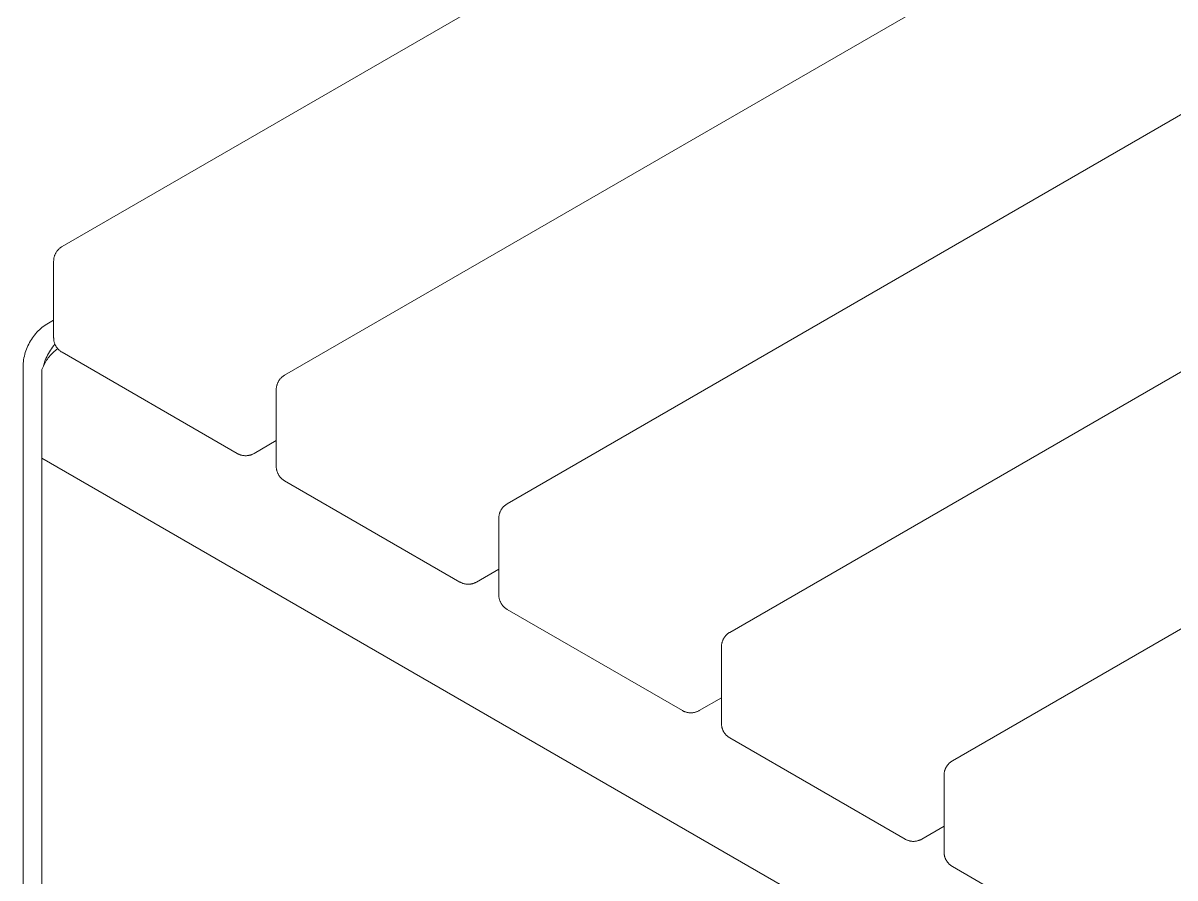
# Model space of a CAD drawing. Header units: millimetres. Extents: x -402 to 3954, y -41 to 3282.
# Drawn here: x 2836.9 to 3059.4, y 1520.5 to 1685.6 of the extents above; entities that cross this region are included whole.
import ezdxf

# ---------------------------------------------------------------- set-up
doc = ezdxf.new("R2010")
doc.units = ezdxf.units.MM
doc.layers.add('ZANO_R', color=7, linetype='Continuous', lineweight=0)

msp = doc.modelspace()

# ---------------------------------------------------------------- linework, layer by layer
at = {"layer": 'ZANO_R'}
for p, q in [((2844.43, 1642.4), (3045.7, 1758.6)), ((2887.43, 1617.57), (3088.7, 1733.78)), ((2930.43, 1592.75), (3131.7, 1708.95)), ((2973.43, 1567.92), (3174.7, 1684.13)), ((3016.43, 1543.1), (3217.7, 1659.3)), ((2844.16, 1642.22), (2844.25, 1642.28)), ((2844.25, 1642.28), (2844.34, 1642.34)), ((2844.34, 1642.34), (2844.43, 1642.4)), ((2842.83, 1639.93), (2842.84, 1640.03)), ((2842.84, 1640.03), (2842.86, 1640.14)), ((2842.86, 1640.14), (2842.88, 1640.25)), ((2842.88, 1640.25), (2842.9, 1640.36)), ((2842.9, 1640.36), (2842.93, 1640.46)), ((2842.93, 1640.46), (2842.96, 1640.57)), ((2842.96, 1640.57), (2843, 1640.67)), ((2843, 1640.67), (2843.03, 1640.77)), ((2843.03, 1640.77), (2843.08, 1640.87)), ((2843.08, 1640.87), (2843.12, 1640.97)), ((2843.12, 1640.97), (2843.17, 1641.07)), ((2843.17, 1641.07), (2843.22, 1641.17)), ((2843.22, 1641.17), (2843.27, 1641.26)), ((2843.27, 1641.26), (2843.33, 1641.36)), ((2843.33, 1641.36), (2843.39, 1641.45)), ((2843.39, 1641.45), (2843.46, 1641.53)), ((2843.46, 1641.53), (2843.52, 1641.62)), ((2843.52, 1641.62), (2843.59, 1641.71)), ((2843.59, 1641.71), (2843.67, 1641.79)), ((2843.67, 1641.79), (2843.74, 1641.87)), ((2843.74, 1641.87), (2843.82, 1641.94)), ((2843.82, 1641.94), (2843.9, 1642.02)), ((2843.9, 1642.02), (2843.98, 1642.09)), ((2843.98, 1642.09), (2844.07, 1642.16)), ((2844.07, 1642.16), (2844.16, 1642.22)), ((2842.81, 1639.6), (2842.82, 1639.71)), ((2842.81, 1624.81), (2842.81, 1639.6)), ((2842.82, 1639.82), (2842.83, 1639.93)), ((2842.82, 1639.71), (2842.82, 1639.82)), ((2840.62, 1626.83), (2840.35, 1626.6)), ((2840.9, 1627.05), (2840.62, 1626.83)), ((2841.18, 1627.25), (2840.9, 1627.05)), ((2841.47, 1627.45), (2841.18, 1627.25)), ((2841.47, 1627.45), (2842.81, 1628.22)), ((2838.51, 1624.48), (2838.33, 1624.19)), ((2838.71, 1624.78), (2838.51, 1624.48)), ((2838.92, 1625.06), (2838.71, 1624.78)), ((2839.13, 1625.34), (2838.92, 1625.06)), ((2839.36, 1625.61), (2839.13, 1625.34)), ((2839.59, 1625.87), (2839.36, 1625.61)), ((2839.84, 1626.12), (2839.59, 1625.87)), ((2840.09, 1626.37), (2839.84, 1626.12)), ((2840.35, 1626.6), (2840.09, 1626.37)), ((2842.82, 1624.7), (2842.81, 1624.81)), ((2842.82, 1624.59), (2842.82, 1624.7)), ((2842.83, 1624.48), (2842.82, 1624.59)), ((2842.84, 1624.37), (2842.83, 1624.48)), ((2837.44, 1622.28), (2837.33, 1621.94)), ((2837.56, 1622.61), (2837.44, 1622.28)), ((2837.69, 1622.93), (2837.56, 1622.61)), ((2837.83, 1623.26), (2837.69, 1622.93)), ((2837.99, 1623.57), (2837.83, 1623.26)), ((2838.15, 1623.88), (2837.99, 1623.57)), ((2838.33, 1624.19), (2838.15, 1623.88)), ((2841.99, 1622.09), (2842.19, 1622.4)), ((2842.19, 1622.4), (2842.39, 1622.7)), ((2842.39, 1622.7), (2842.6, 1623)), ((2842.6, 1623), (2842.83, 1623.29)), ((2842.83, 1623.29), (2843.06, 1623.57)), ((2842.86, 1624.26), (2842.84, 1624.37)), ((2842.88, 1624.16), (2842.86, 1624.26)), ((2842.9, 1624.05), (2842.88, 1624.16)), ((2842.93, 1623.94), (2842.9, 1624.05)), ((2842.96, 1623.84), (2842.93, 1623.94)), ((2843.16, 1622.34), (2842.94, 1622.16)), ((2843, 1623.74), (2842.96, 1623.84)), ((2843.03, 1623.63), (2843, 1623.74)), ((2843.08, 1623.53), (2843.03, 1623.63)), ((2843.12, 1623.43), (2843.08, 1623.53)), ((2843.17, 1623.34), (2843.12, 1623.43)), ((2843.38, 1622.52), (2843.16, 1622.34)), ((2843.22, 1623.24), (2843.17, 1623.34)), ((2843.27, 1623.14), (2843.22, 1623.24)), ((2843.33, 1623.05), (2843.27, 1623.14)), ((2843.39, 1622.96), (2843.33, 1623.05)), ((2843.61, 1622.69), (2843.38, 1622.52)), ((2843.46, 1622.87), (2843.39, 1622.96)), ((2843.52, 1622.79), (2843.46, 1622.87)), ((2843.59, 1622.7), (2843.52, 1622.79)), ((2843.67, 1622.62), (2843.59, 1622.7)), ((2843.74, 1622.54), (2843.67, 1622.62)), ((2843.82, 1622.46), (2843.74, 1622.54)), ((2843.9, 1622.39), (2843.82, 1622.46)), ((2843.98, 1622.32), (2843.9, 1622.39)), ((2844.07, 1622.25), (2843.98, 1622.32)), ((2844.16, 1622.19), (2844.07, 1622.25)), ((2836.96, 1620.23), (2836.92, 1619.88)), ((2837.01, 1620.57), (2836.96, 1620.23)), ((2837.07, 1620.92), (2837.01, 1620.57)), ((2837.15, 1621.26), (2837.07, 1620.92)), ((2837.23, 1621.61), (2837.15, 1621.26)), ((2837.33, 1621.94), (2837.23, 1621.61)), ((2840.95, 1619.76), (2841.06, 1620.1)), ((2841.06, 1620.1), (2841.19, 1620.45)), ((2841.3, 1620.21), (2841.15, 1619.97)), ((2841.19, 1620.45), (2841.33, 1620.78)), ((2841.45, 1620.45), (2841.3, 1620.21)), ((2841.33, 1620.78), (2841.48, 1621.12)), ((2841.61, 1620.69), (2841.45, 1620.45)), ((2841.48, 1621.12), (2841.64, 1621.45)), ((2841.78, 1620.92), (2841.61, 1620.69)), ((2841.64, 1621.45), (2841.81, 1621.77)), ((2841.95, 1621.14), (2841.78, 1620.92)), ((2841.81, 1621.77), (2841.99, 1622.09)), ((2842.14, 1621.36), (2841.95, 1621.14)), ((2842.33, 1621.57), (2842.14, 1621.36)), ((2842.52, 1621.77), (2842.33, 1621.57)), ((2842.73, 1621.97), (2842.52, 1621.77)), ((2842.94, 1622.16), (2842.73, 1621.97)), ((2844.25, 1622.12), (2844.16, 1622.19)), ((2844.34, 1622.06), (2844.25, 1622.12)), ((2844.43, 1622.01), (2844.34, 1622.06)), ((2878.28, 1602.46), (2844.43, 1622.01)), ((2836.92, 1619.88), (2836.9, 1619.53)), ((2836.9, 1411.41), (2836.9, 1619.53)), ((2840.66, 1618.95), (2840.56, 1618.68)), ((2840.56, 1618.68), (2840.56, 1601.57)), ((2840.77, 1619.21), (2840.66, 1618.95)), ((2840.89, 1619.47), (2840.77, 1619.21)), ((2840.84, 1619.41), (2840.95, 1619.76)), ((2841.02, 1619.72), (2840.89, 1619.47)), ((2841.15, 1619.97), (2841.02, 1619.72)), ((2885.9, 1615.53), (2885.93, 1615.64)), ((2885.93, 1615.64), (2885.96, 1615.74)), ((2885.96, 1615.74), (2886, 1615.84)), ((2886, 1615.84), (2886.03, 1615.95)), ((2886.03, 1615.95), (2886.07, 1616.05)), ((2886.07, 1616.05), (2886.12, 1616.15)), ((2886.12, 1616.15), (2886.17, 1616.25)), ((2886.17, 1616.25), (2886.22, 1616.34)), ((2886.22, 1616.34), (2886.27, 1616.44)), ((2886.27, 1616.44), (2886.33, 1616.53)), ((2886.33, 1616.53), (2886.39, 1616.62)), ((2886.39, 1616.62), (2886.46, 1616.71)), ((2886.46, 1616.71), (2886.52, 1616.8)), ((2886.52, 1616.8), (2886.59, 1616.88)), ((2886.59, 1616.88), (2886.67, 1616.96)), ((2886.67, 1616.96), (2886.74, 1617.04)), ((2886.74, 1617.04), (2886.82, 1617.12)), ((2886.82, 1617.12), (2886.9, 1617.19)), ((2886.9, 1617.19), (2886.98, 1617.26)), ((2886.98, 1617.26), (2887.07, 1617.33)), ((2887.07, 1617.33), (2887.15, 1617.4)), ((2887.15, 1617.4), (2887.24, 1617.46)), ((2887.24, 1617.46), (2887.34, 1617.52)), ((2887.34, 1617.52), (2887.43, 1617.57)), ((2885.81, 1614.88), (2885.82, 1614.99)), ((2885.81, 1614.77), (2885.81, 1614.88)), ((2885.81, 1599.98), (2885.81, 1614.77)), ((2885.82, 1614.99), (2885.83, 1615.1)), ((2885.83, 1615.1), (2885.84, 1615.21)), ((2885.84, 1615.21), (2885.86, 1615.32)), ((2885.86, 1615.32), (2885.88, 1615.42)), ((2885.88, 1615.42), (2885.9, 1615.53)), ((2885.81, 1604.94), (2881.52, 1602.46)), ((2878.38, 1602.41), (2878.28, 1602.46)), ((2878.47, 1602.36), (2878.38, 1602.41)), ((2878.57, 1602.31), (2878.47, 1602.36)), ((2878.67, 1602.27), (2878.57, 1602.31)), ((2878.77, 1602.23), (2878.67, 1602.27)), ((2878.88, 1602.2), (2878.77, 1602.23)), ((2878.98, 1602.16), (2878.88, 1602.2)), ((2880.92, 1602.2), (2880.81, 1602.16)), ((2881.02, 1602.23), (2880.92, 1602.2)), ((2881.12, 1602.27), (2881.02, 1602.23)), ((2881.22, 1602.31), (2881.12, 1602.27)), ((2881.32, 1602.36), (2881.22, 1602.31)), ((2881.42, 1602.41), (2881.32, 1602.36)), ((2881.52, 1602.46), (2881.42, 1602.41)), ((2840.56, 1601.57), (2840.56, 1409.3)), ((2840.56, 1601.57), (3654.8, 1131.47)), ((2879.09, 1602.13), (2878.98, 1602.16)), ((2879.19, 1602.11), (2879.09, 1602.13)), ((2879.3, 1602.09), (2879.19, 1602.11)), ((2879.41, 1602.07), (2879.3, 1602.09)), ((2879.52, 1602.05), (2879.41, 1602.07)), ((2879.63, 1602.04), (2879.52, 1602.05)), ((2879.73, 1602.03), (2879.63, 1602.04)), ((2879.84, 1602.03), (2879.73, 1602.03)), ((2879.95, 1602.03), (2879.84, 1602.03)), ((2880.06, 1602.03), (2879.95, 1602.03)), ((2880.17, 1602.04), (2880.06, 1602.03)), ((2880.28, 1602.05), (2880.17, 1602.04)), ((2880.39, 1602.07), (2880.28, 1602.05)), ((2880.5, 1602.09), (2880.39, 1602.07)), ((2880.6, 1602.11), (2880.5, 1602.09)), ((2880.71, 1602.13), (2880.6, 1602.11)), ((2880.81, 1602.16), (2880.71, 1602.13)), ((2885.81, 1599.87), (2885.81, 1599.98)), ((2885.82, 1599.76), (2885.81, 1599.87)), ((2885.83, 1599.66), (2885.82, 1599.76)), ((2885.84, 1599.55), (2885.83, 1599.66)), ((2885.86, 1599.44), (2885.84, 1599.55)), ((2885.88, 1599.33), (2885.86, 1599.44)), ((2885.9, 1599.23), (2885.88, 1599.33)), ((2885.93, 1599.12), (2885.9, 1599.23)), ((2885.96, 1599.01), (2885.93, 1599.12)), ((2886, 1598.91), (2885.96, 1599.01)), ((2886.03, 1598.81), (2886, 1598.91)), ((2886.07, 1598.71), (2886.03, 1598.81)), ((2886.12, 1598.61), (2886.07, 1598.71)), ((2886.17, 1598.51), (2886.12, 1598.61)), ((2886.22, 1598.41), (2886.17, 1598.51)), ((2886.27, 1598.32), (2886.22, 1598.41)), ((2886.33, 1598.23), (2886.27, 1598.32)), ((2886.39, 1598.14), (2886.33, 1598.23)), ((2886.46, 1598.05), (2886.39, 1598.14)), ((2886.52, 1597.96), (2886.46, 1598.05)), ((2886.59, 1597.88), (2886.52, 1597.96)), ((2886.67, 1597.79), (2886.59, 1597.88)), ((2886.74, 1597.72), (2886.67, 1597.79)), ((2886.82, 1597.64), (2886.74, 1597.72)), ((2886.9, 1597.56), (2886.82, 1597.64)), ((2886.98, 1597.49), (2886.9, 1597.56)), ((2887.07, 1597.43), (2886.98, 1597.49)), ((2887.15, 1597.36), (2887.07, 1597.43)), ((2887.24, 1597.3), (2887.15, 1597.36)), ((2887.34, 1597.24), (2887.24, 1597.3)), ((2887.43, 1597.18), (2887.34, 1597.24)), ((2921.28, 1577.64), (2887.43, 1597.18)), ((2928.99, 1591.02), (2929.03, 1591.12)), ((2929.03, 1591.12), (2929.07, 1591.22)), ((2929.07, 1591.22), (2929.12, 1591.32)), ((2929.12, 1591.32), (2929.17, 1591.42)), ((2929.17, 1591.42), (2929.22, 1591.52)), ((2929.22, 1591.52), (2929.27, 1591.61)), ((2929.27, 1591.61), (2929.33, 1591.7)), ((2929.33, 1591.7), (2929.39, 1591.79)), ((2929.39, 1591.79), (2929.45, 1591.88)), ((2929.45, 1591.88), (2929.52, 1591.97)), ((2929.52, 1591.97), (2929.59, 1592.05)), ((2929.59, 1592.05), (2929.66, 1592.14)), ((2929.66, 1592.14), (2929.74, 1592.21)), ((2929.74, 1592.21), (2929.82, 1592.29)), ((2929.82, 1592.29), (2929.9, 1592.37)), ((2929.9, 1592.37), (2929.98, 1592.44)), ((2929.98, 1592.44), (2930.07, 1592.5)), ((2930.07, 1592.5), (2930.15, 1592.57)), ((2930.15, 1592.57), (2930.24, 1592.63)), ((2930.24, 1592.63), (2930.33, 1592.69)), ((2930.33, 1592.69), (2930.43, 1592.75)), ((2928.81, 1590.06), (2928.82, 1590.17)), ((2928.81, 1589.95), (2928.81, 1590.06)), ((2928.81, 1575.16), (2928.81, 1589.95)), ((2928.82, 1590.17), (2928.83, 1590.27)), ((2928.83, 1590.27), (2928.84, 1590.38)), ((2928.84, 1590.38), (2928.86, 1590.49)), ((2928.86, 1590.49), (2928.88, 1590.6)), ((2928.88, 1590.6), (2928.9, 1590.7)), ((2928.9, 1590.7), (2928.93, 1590.81)), ((2928.93, 1590.81), (2928.96, 1590.92)), ((2928.96, 1590.92), (2928.99, 1591.02)), ((2928.81, 1580.12), (2924.51, 1577.64)), ((2921.38, 1577.59), (2921.28, 1577.64)), ((2921.47, 1577.54), (2921.38, 1577.59)), ((2921.57, 1577.49), (2921.47, 1577.54)), ((2921.67, 1577.45), (2921.57, 1577.49)), ((2921.77, 1577.41), (2921.67, 1577.45)), ((2921.88, 1577.37), (2921.77, 1577.41)), ((2921.98, 1577.34), (2921.88, 1577.37)), ((2922.09, 1577.31), (2921.98, 1577.34)), ((2922.19, 1577.28), (2922.09, 1577.31)), ((2922.3, 1577.26), (2922.19, 1577.28)), ((2922.41, 1577.24), (2922.3, 1577.26)), ((2922.52, 1577.23), (2922.41, 1577.24)), ((2922.62, 1577.22), (2922.52, 1577.23)), ((2922.73, 1577.21), (2922.62, 1577.22)), ((2922.84, 1577.21), (2922.73, 1577.21)), ((2922.95, 1577.21), (2922.84, 1577.21)), ((2923.06, 1577.21), (2922.95, 1577.21)), ((2923.17, 1577.22), (2923.06, 1577.21)), ((2923.28, 1577.23), (2923.17, 1577.22)), ((2923.39, 1577.24), (2923.28, 1577.23)), ((2923.49, 1577.26), (2923.39, 1577.24)), ((2923.6, 1577.28), (2923.49, 1577.26)), ((2923.71, 1577.31), (2923.6, 1577.28)), ((2923.81, 1577.34), (2923.71, 1577.31)), ((2923.92, 1577.37), (2923.81, 1577.34)), ((2924.02, 1577.41), (2923.92, 1577.37)), ((2924.12, 1577.45), (2924.02, 1577.41)), ((2924.22, 1577.49), (2924.12, 1577.45)), ((2924.32, 1577.54), (2924.22, 1577.49)), ((2924.42, 1577.59), (2924.32, 1577.54)), ((2924.51, 1577.64), (2924.42, 1577.59)), ((2928.81, 1575.05), (2928.81, 1575.16)), ((2928.82, 1574.94), (2928.81, 1575.05)), ((2928.83, 1574.83), (2928.82, 1574.94)), ((2928.84, 1574.72), (2928.83, 1574.83)), ((2928.86, 1574.61), (2928.84, 1574.72)), ((2928.88, 1574.51), (2928.86, 1574.61)), ((2928.9, 1574.4), (2928.88, 1574.51)), ((2928.93, 1574.29), (2928.9, 1574.4)), ((2928.96, 1574.19), (2928.93, 1574.29)), ((2928.99, 1574.09), (2928.96, 1574.19)), ((2929.03, 1573.98), (2928.99, 1574.09)), ((2929.07, 1573.88), (2929.03, 1573.98)), ((2929.12, 1573.78), (2929.07, 1573.88)), ((2929.17, 1573.68), (2929.12, 1573.78)), ((2929.22, 1573.59), (2929.17, 1573.68)), ((2929.27, 1573.49), (2929.22, 1573.59)), ((2929.33, 1573.4), (2929.27, 1573.49)), ((2929.39, 1573.31), (2929.33, 1573.4)), ((2929.45, 1573.22), (2929.39, 1573.31)), ((2929.52, 1573.13), (2929.45, 1573.22)), ((2929.59, 1573.05), (2929.52, 1573.13)), ((2929.66, 1572.97), (2929.59, 1573.05)), ((2929.74, 1572.89), (2929.66, 1572.97)), ((2929.82, 1572.81), (2929.74, 1572.89)), ((2929.9, 1572.74), (2929.82, 1572.81)), ((2929.98, 1572.67), (2929.9, 1572.74)), ((2930.07, 1572.6), (2929.98, 1572.67)), ((2930.15, 1572.53), (2930.07, 1572.6)), ((2930.24, 1572.47), (2930.15, 1572.53)), ((2930.33, 1572.41), (2930.24, 1572.47)), ((2930.43, 1572.36), (2930.33, 1572.41)), ((2964.28, 1552.81), (2930.43, 1572.36)), ((2972.12, 1566.5), (2972.17, 1566.59)), ((2972.17, 1566.59), (2972.22, 1566.69)), ((2972.22, 1566.69), (2972.27, 1566.79)), ((2972.27, 1566.79), (2972.33, 1566.88)), ((2972.33, 1566.88), (2972.39, 1566.97)), ((2972.39, 1566.97), (2972.45, 1567.06)), ((2972.45, 1567.06), (2972.52, 1567.14)), ((2972.52, 1567.14), (2972.59, 1567.23)), ((2972.59, 1567.23), (2972.66, 1567.31)), ((2972.66, 1567.31), (2972.74, 1567.39)), ((2972.74, 1567.39), (2972.82, 1567.47)), ((2972.82, 1567.47), (2972.9, 1567.54)), ((2972.9, 1567.54), (2972.98, 1567.61)), ((2972.98, 1567.61), (2973.07, 1567.68)), ((2973.07, 1567.68), (2973.15, 1567.74)), ((2973.15, 1567.74), (2973.24, 1567.81)), ((2973.24, 1567.81), (2973.33, 1567.87)), ((2973.33, 1567.87), (2973.43, 1567.92)), ((2971.81, 1565.23), (2971.82, 1565.34)), ((2971.81, 1565.12), (2971.81, 1565.23)), ((2971.81, 1550.33), (2971.81, 1565.12)), ((2971.82, 1565.34), (2971.83, 1565.45)), ((2971.83, 1565.45), (2971.84, 1565.56)), ((2971.84, 1565.56), (2971.86, 1565.67)), ((2971.86, 1565.67), (2971.88, 1565.77)), ((2971.88, 1565.77), (2971.9, 1565.88)), ((2971.9, 1565.88), (2971.93, 1565.99)), ((2971.93, 1565.99), (2971.96, 1566.09)), ((2971.96, 1566.09), (2971.99, 1566.19)), ((2971.99, 1566.19), (2972.03, 1566.3)), ((2972.03, 1566.3), (2972.07, 1566.4)), ((2972.07, 1566.4), (2972.12, 1566.5)), ((2971.81, 1555.29), (2967.51, 1552.81)), ((2964.37, 1552.76), (2964.28, 1552.81)), ((2964.47, 1552.71), (2964.37, 1552.76)), ((2964.57, 1552.66), (2964.47, 1552.71)), ((2964.67, 1552.62), (2964.57, 1552.66)), ((2964.77, 1552.58), (2964.67, 1552.62)), ((2964.88, 1552.54), (2964.77, 1552.58)), ((2964.98, 1552.51), (2964.88, 1552.54)), ((2965.09, 1552.48), (2964.98, 1552.51)), ((2965.19, 1552.46), (2965.09, 1552.48)), ((2965.3, 1552.44), (2965.19, 1552.46)), ((2965.41, 1552.42), (2965.3, 1552.44)), ((2965.51, 1552.4), (2965.41, 1552.42)), ((2965.62, 1552.39), (2965.51, 1552.4)), ((2965.73, 1552.38), (2965.62, 1552.39)), ((2965.84, 1552.38), (2965.73, 1552.38)), ((2965.95, 1552.38), (2965.84, 1552.38)), ((2966.06, 1552.38), (2965.95, 1552.38)), ((2966.17, 1552.39), (2966.06, 1552.38)), ((2966.28, 1552.4), (2966.17, 1552.39)), ((2966.39, 1552.42), (2966.28, 1552.4)), ((2966.49, 1552.44), (2966.39, 1552.42)), ((2966.6, 1552.46), (2966.49, 1552.44)), ((2966.71, 1552.48), (2966.6, 1552.46)), ((2966.81, 1552.51), (2966.71, 1552.48)), ((2966.92, 1552.54), (2966.81, 1552.51)), ((2967.02, 1552.58), (2966.92, 1552.54)), ((2967.12, 1552.62), (2967.02, 1552.58)), ((2967.22, 1552.66), (2967.12, 1552.62)), ((2967.32, 1552.71), (2967.22, 1552.66)), ((2967.42, 1552.76), (2967.32, 1552.71)), ((2967.51, 1552.81), (2967.42, 1552.76)), ((2971.81, 1550.22), (2971.81, 1550.33)), ((2971.82, 1550.11), (2971.81, 1550.22)), ((2971.83, 1550), (2971.82, 1550.11)), ((2971.84, 1549.9), (2971.83, 1550)), ((2971.86, 1549.79), (2971.84, 1549.9)), ((2971.88, 1549.68), (2971.86, 1549.79)), ((2971.9, 1549.57), (2971.88, 1549.68)), ((2971.93, 1549.47), (2971.9, 1549.57)), ((2971.96, 1549.36), (2971.93, 1549.47)), ((2971.99, 1549.26), (2971.96, 1549.36)), ((2972.03, 1549.16), (2971.99, 1549.26)), ((2972.07, 1549.06), (2972.03, 1549.16)), ((2972.12, 1548.96), (2972.07, 1549.06)), ((2972.17, 1548.86), (2972.12, 1548.96)), ((2972.22, 1548.76), (2972.17, 1548.86)), ((2972.27, 1548.67), (2972.22, 1548.76)), ((2972.33, 1548.57), (2972.27, 1548.67)), ((2972.39, 1548.48), (2972.33, 1548.57)), ((2972.45, 1548.4), (2972.39, 1548.48)), ((2972.52, 1548.31), (2972.45, 1548.4)), ((2972.59, 1548.23), (2972.52, 1548.31)), ((2972.66, 1548.14), (2972.59, 1548.23)), ((2972.74, 1548.06), (2972.66, 1548.14)), ((2972.82, 1547.99), (2972.74, 1548.06)), ((2972.9, 1547.91), (2972.82, 1547.99)), ((2972.98, 1547.84), (2972.9, 1547.91)), ((2973.07, 1547.77), (2972.98, 1547.84)), ((2973.15, 1547.71), (2973.07, 1547.77)), ((2973.24, 1547.65), (2973.15, 1547.71)), ((2973.33, 1547.59), (2973.24, 1547.65)), ((2973.43, 1547.53), (2973.33, 1547.59)), ((3007.28, 1527.99), (2973.43, 1547.53)), ((3015.33, 1542.05), (3015.39, 1542.14)), ((3015.39, 1542.14), (3015.45, 1542.23)), ((3015.45, 1542.23), (3015.52, 1542.32)), ((3015.52, 1542.32), (3015.59, 1542.4)), ((3015.59, 1542.4), (3015.66, 1542.48)), ((3015.66, 1542.48), (3015.74, 1542.56)), ((3015.74, 1542.56), (3015.82, 1542.64)), ((3015.82, 1542.64), (3015.9, 1542.71)), ((3015.9, 1542.71), (3015.98, 1542.79)), ((3015.98, 1542.79), (3016.06, 1542.85)), ((3016.06, 1542.85), (3016.15, 1542.92)), ((3016.15, 1542.92), (3016.24, 1542.98)), ((3016.24, 1542.98), (3016.33, 1543.04)), ((3016.33, 1543.04), (3016.43, 1543.1)), ((3014.81, 1540.41), (3014.82, 1540.51)), ((3014.81, 1540.3), (3014.81, 1540.41)), ((3014.81, 1525.51), (3014.81, 1540.3)), ((3014.82, 1540.51), (3014.83, 1540.62)), ((3014.83, 1540.62), (3014.84, 1540.73)), ((3014.84, 1540.73), (3014.86, 1540.84)), ((3014.86, 1540.84), (3014.88, 1540.95)), ((3014.88, 1540.95), (3014.9, 1541.05)), ((3014.9, 1541.05), (3014.93, 1541.16)), ((3014.93, 1541.16), (3014.96, 1541.26)), ((3014.96, 1541.26), (3014.99, 1541.37)), ((3014.99, 1541.37), (3015.03, 1541.47)), ((3015.03, 1541.47), (3015.07, 1541.57)), ((3015.07, 1541.57), (3015.12, 1541.67)), ((3015.12, 1541.67), (3015.16, 1541.77)), ((3015.16, 1541.77), (3015.22, 1541.87)), ((3015.22, 1541.87), (3015.27, 1541.96)), ((3015.27, 1541.96), (3015.33, 1542.05)), ((3014.81, 1530.47), (3010.51, 1527.99)), ((3007.37, 1527.93), (3007.28, 1527.99)), ((3007.47, 1527.88), (3007.37, 1527.93)), ((3007.57, 1527.84), (3007.47, 1527.88)), ((3007.67, 1527.79), (3007.57, 1527.84)), ((3007.77, 1527.76), (3007.67, 1527.79)), ((3007.87, 1527.72), (3007.77, 1527.76)), ((3007.98, 1527.69), (3007.87, 1527.72)), ((3008.08, 1527.66), (3007.98, 1527.69)), ((3008.19, 1527.63), (3008.08, 1527.66)), ((3008.3, 1527.61), (3008.19, 1527.63)), ((3008.41, 1527.59), (3008.3, 1527.61)), ((3008.51, 1527.58), (3008.41, 1527.59)), ((3008.62, 1527.57), (3008.51, 1527.58)), ((3008.73, 1527.56), (3008.62, 1527.57)), ((3008.84, 1527.55), (3008.73, 1527.56)), ((3008.95, 1527.55), (3008.84, 1527.55)), ((3009.06, 1527.56), (3008.95, 1527.55)), ((3009.17, 1527.57), (3009.06, 1527.56)), ((3009.28, 1527.58), (3009.17, 1527.57)), ((3009.39, 1527.59), (3009.28, 1527.58)), ((3009.49, 1527.61), (3009.39, 1527.59)), ((3009.6, 1527.63), (3009.49, 1527.61)), ((3009.71, 1527.66), (3009.6, 1527.63)), ((3009.81, 1527.69), (3009.71, 1527.66)), ((3009.92, 1527.72), (3009.81, 1527.69)), ((3010.02, 1527.76), (3009.92, 1527.72)), ((3010.12, 1527.79), (3010.02, 1527.76)), ((3010.22, 1527.84), (3010.12, 1527.79)), ((3010.32, 1527.88), (3010.22, 1527.84)), ((3010.42, 1527.93), (3010.32, 1527.88)), ((3010.51, 1527.99), (3010.42, 1527.93)), ((3014.81, 1525.4), (3014.81, 1525.51)), ((3014.82, 1525.29), (3014.81, 1525.4)), ((3014.83, 1525.18), (3014.82, 1525.29)), ((3014.84, 1525.07), (3014.83, 1525.18)), ((3014.86, 1524.96), (3014.84, 1525.07)), ((3014.88, 1524.86), (3014.86, 1524.96)), ((3014.9, 1524.75), (3014.88, 1524.86)), ((3014.93, 1524.64), (3014.9, 1524.75)), ((3014.96, 1524.54), (3014.93, 1524.64)), ((3014.99, 1524.43), (3014.96, 1524.54)), ((3015.03, 1524.33), (3014.99, 1524.43)), ((3015.07, 1524.23), (3015.03, 1524.33)), ((3015.12, 1524.13), (3015.07, 1524.23)), ((3015.16, 1524.03), (3015.12, 1524.13)), ((3015.22, 1523.94), (3015.16, 1524.03)), ((3015.27, 1523.84), (3015.22, 1523.94)), ((3015.33, 1523.75), (3015.27, 1523.84)), ((3015.39, 1523.66), (3015.33, 1523.75)), ((3015.45, 1523.57), (3015.39, 1523.66)), ((3015.52, 1523.48), (3015.45, 1523.57)), ((3015.59, 1523.4), (3015.52, 1523.48)), ((3015.66, 1523.32), (3015.59, 1523.4)), ((3015.74, 1523.24), (3015.66, 1523.32)), ((3015.82, 1523.16), (3015.74, 1523.24)), ((3015.9, 1523.09), (3015.82, 1523.16)), ((3015.98, 1523.02), (3015.9, 1523.09)), ((3016.06, 1522.95), (3015.98, 1523.02)), ((3016.15, 1522.88), (3016.06, 1522.95)), ((3016.24, 1522.82), (3016.15, 1522.88)), ((3016.33, 1522.76), (3016.24, 1522.82)), ((3016.43, 1522.71), (3016.33, 1522.76)), ((3050.28, 1503.16), (3016.43, 1522.71))]:
    msp.add_line(p, q, dxfattribs=at)

doc.saveas('drawing.dxf')
